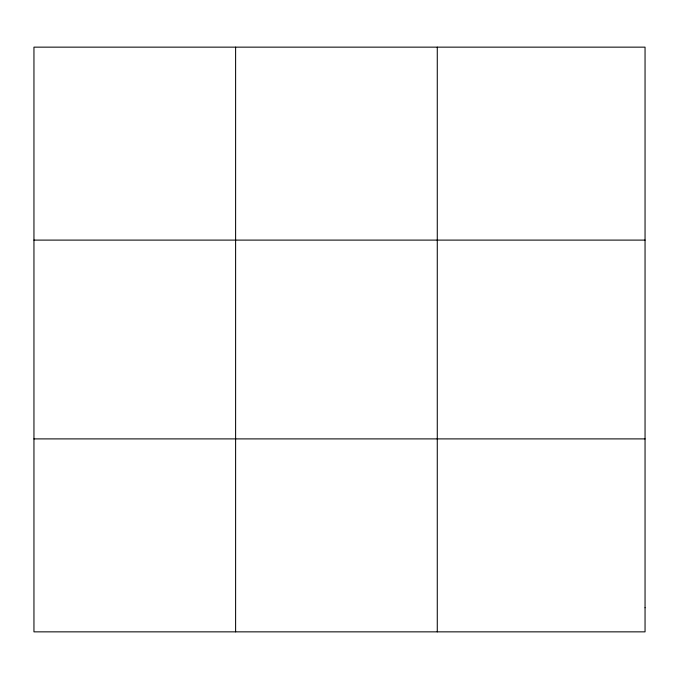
<?xml version="1.0" encoding="UTF-8"?>
<svg xmlns="http://www.w3.org/2000/svg" width="679" height="679" viewBox="0 0 679 679"><rect width="100%" height="100%" fill="white"/><g stroke="black" fill="none" stroke-linecap="round" stroke-linejoin="round"><path stroke-width="1.02" d="M235.613 47.148L235.613 631.852M437.276 47.148L437.276 631.852M33.95 240.103L645.05 240.103M33.95 438.897L645.05 438.897M645.05 607.739L645.05 631.852L33.95 631.852L33.95 47.148L645.05 47.148L645.05 607.739"/></g></svg>
